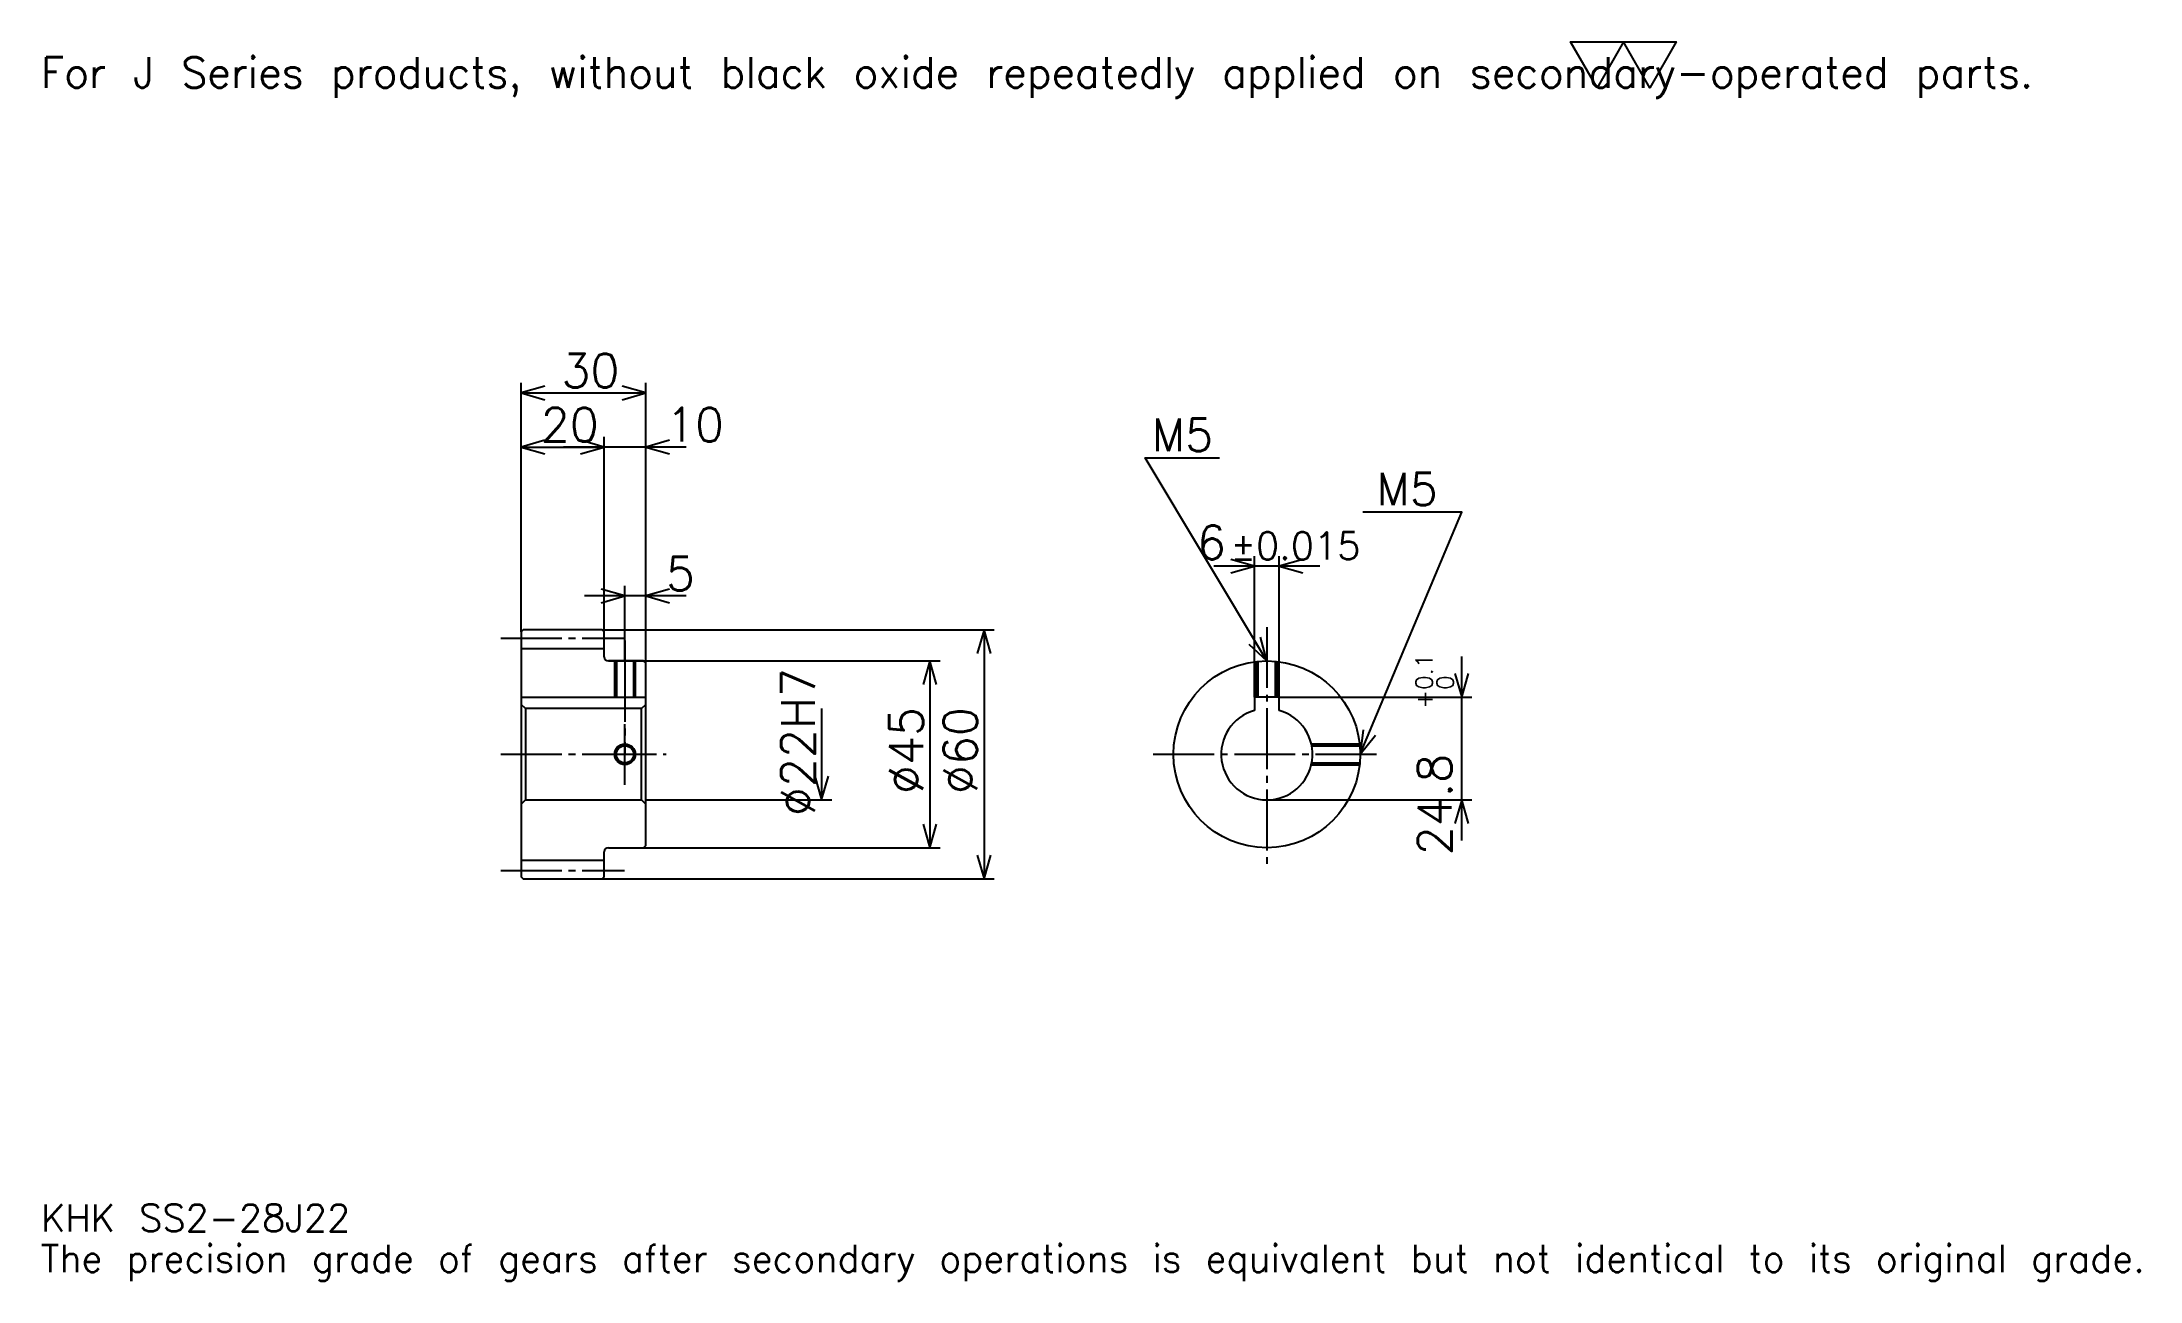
# Model space of a CAD drawing. Extents: x 17 to 522, y 6 to 304.
import ezdxf

# ---------------------------------------------------------------- set-up
doc = ezdxf.new("R2010")
doc.units = 0
doc.linetypes.add('DASHDOT', pattern=[19.565218, 14.673913, -1.630435, 1.630435, -1.630435])
doc.layers.get('0').update_dxf_attribs({"linetype": 'CONTINUOUS'})
doc.layers.add('DASHDOT', color=6, linetype='DASHDOT')
doc.styles.add('KANJI', font='TXT', dxfattribs={"bigfont": 'BIGFONT'})

msp = doc.modelspace()

# ---------------------------------------------------------------- linework, layer by layer
at = {"color": 5}
for p, q in [((132.065216, 162.880432), (132.065216, 222.391296)), ((132.065216, 219.945648), (162.065216, 219.945648)), ((162.065216, 162.880432), (162.065216, 222.391296)), ((152.065216, 162.880432), (152.065216, 209.347839)), ((132.065216, 206.902176), (152.065216, 206.902176)), ((171.847824, 206.902176), (142.282608, 206.902176)), ((324.521729, 178.206512), (298.956543, 178.206512)), ((308.739136, 146.680435), (308.739136, 180.652176)), ((314.739136, 146.680435), (314.739136, 180.652176)), ((157.065216, 162.880432), (157.065216, 173.478256)), ((171.847824, 171.032608), (147.282608, 171.032608)), ((132.065216, 162.380432), (132.065216, 162.880432)), ((151.565216, 162.880432), (162.065216, 162.880432)), ((152.065216, 162.380432), (152.065216, 162.880432)), ((157.065216, 155.380432), (157.065216, 162.880432)), ((157.065216, 155.380432), (157.065216, 162.880432)), ((162.065216, 162.880432), (246.032608, 162.880432)), ((162.065216, 154.880432), (162.065216, 162.880432)), ((243.586945, 162.880432), (243.586945, 102.880432)), ((153.065216, 155.380432), (162.065216, 155.380432)), ((162.065216, 155.380432), (232.989136, 155.380432)), ((230.543488, 155.380432), (230.543488, 110.380432)), ((358.695648, 112.097824), (358.695648, 156.463043)), ((314.739136, 146.680435), (361.141296, 146.680435)), ((204.456512, 143.880432), (204.456512, 121.880432)), ((162.065216, 121.880432), (206.902176, 121.880432)), ((311.739136, 121.880432), (361.141296, 121.880432)), ((153.065216, 110.380432), (162.065216, 110.380432)), ((162.065216, 110.380432), (232.989136, 110.380432)), ((151.565216, 102.880432), (162.065216, 102.880432)), ((162.065216, 102.880432), (246.032608, 102.880432))]:
    msp.add_line(p, q, dxfattribs=at)
at = {"color": 4}
for p, q in [((132.065216, 158.380432), (152.065216, 158.380432)), ((132.065216, 146.680435), (162.065216, 146.680435)), ((133.065216, 143.880432), (133.065216, 121.880432)), ((161.065216, 143.880432), (162.065216, 144.880432)), ((161.065216, 121.880432), (162.065216, 120.880432)), ((132.065216, 107.380432), (152.065216, 107.380432))]:
    msp.add_line(p, q, dxfattribs=at)
at = {"color": 7}
msp.add_lwpolyline([(391.304352, 293.478271), (384.945648, 304.5), (410.380432, 304.5), (404.021729, 293.478271), (397.663055, 304.5), (391.304352, 293.478271)], dxfattribs=at)
at = {"color": 5}
for points in [[(137.771744, 221.57608), (132.065216, 219.945648), (137.771744, 218.315216)], [(156.358688, 218.315216), (162.065216, 219.945648), (156.358688, 221.57608)], [(137.771744, 208.532608), (132.065216, 206.902176), (137.771744, 205.271744)], [(146.358688, 205.271744), (152.065216, 206.902176), (146.358688, 208.532608)], [(146.358688, 205.271744), (152.065216, 206.902176), (146.358688, 208.532608)], [(167.771729, 208.532608), (162.065216, 206.902176), (167.771729, 205.271744)], [(311.739136, 155.380432), (282.391296, 204.293472), (300.32608, 204.293472)], [(334.239136, 132.880432), (358.695648, 191.25), (334.891296, 191.25)], [(303.032593, 176.57608), (308.739136, 178.206512), (303.032593, 179.83696)], [(320.445679, 179.83696), (314.739136, 178.206512), (320.445679, 176.57608)], [(151.358688, 169.402176), (157.065216, 171.032608), (151.358688, 172.66304)], [(167.771729, 172.66304), (162.065216, 171.032608), (167.771729, 169.402176)], [(245.217377, 157.173904), (243.586945, 162.880432), (241.956512, 157.173904)], [(307.40506, 159.434875), (311.739136, 155.380432), (310.201233, 161.112579)], [(232.17392, 149.673904), (230.543488, 155.380432), (228.913055, 149.673904)], [(357.065216, 152.386948), (358.695648, 146.680435), (360.32608, 152.386948)], [(334.940613, 138.773697), (334.239136, 132.880432), (337.948151, 137.513565)], [(202.82608, 127.586952), (204.456512, 121.880432), (206.086945, 127.586952)], [(360.32608, 116.173912), (358.695648, 121.880432), (357.065216, 116.173912)], [(228.913055, 116.086952), (230.543488, 110.380432), (232.17392, 116.086952)], [(241.956512, 108.586952), (243.586945, 102.880432), (245.217377, 108.586952)]]:
    msp.add_lwpolyline(points, dxfattribs=at)
at = {"color": 4}
for points in [[(152.065216, 156.380432), (152.065216, 162.380432), (151.565216, 162.880432), (132.565216, 162.880432), (132.065216, 162.380432), (132.065216, 120.880432)], [(153.065216, 110.380432), (161.565216, 110.380432), (162.065216, 110.880432), (162.065216, 154.880432), (161.565216, 155.380432), (153.065216, 155.380432)], [(154.565216, 155.380432), (154.565216, 146.680435)], [(155.000214, 155.380432), (155.000214, 146.680435)], [(159.130219, 155.380432), (159.130219, 146.680435)], [(159.565216, 155.380432), (159.565216, 146.680435)], [(309.239136, 146.680435), (309.239136, 155.241119)], [(309.674133, 146.680435), (309.674133, 155.285477)], [(313.804138, 146.680435), (313.804138, 155.285477)], [(314.239136, 146.680435), (314.239136, 155.241119)], [(314.739136, 143.46344), (314.739136, 146.680435), (308.739136, 146.680435), (308.739136, 143.46344)], [(132.065216, 120.880432), (133.065216, 121.880432), (161.065216, 121.880432), (161.065216, 143.880432), (133.065216, 143.880432), (132.065216, 144.880432)], [(322.451294, 135.380432), (334.099823, 135.380432)], [(322.543579, 134.945435), (334.144165, 134.945435)], [(322.451294, 130.380432), (334.099823, 130.380432)], [(322.543579, 130.81543), (334.144165, 130.81543)], [(132.065216, 120.880432), (132.065216, 103.380432), (132.565216, 102.880432), (151.565216, 102.880432), (152.065216, 103.380432), (152.065216, 109.380432)]]:
    msp.add_lwpolyline(points, dxfattribs=at)
for centre, radius in [((311.739136, 132.880432), 22.5), ((157.065216, 132.880432), 2.065)]:
    msp.add_circle(centre, radius, dxfattribs=at)
at = {"color": 7}
msp.add_circle((157.065216, 132.880432), 2.5, dxfattribs=at)
at = {"color": 4}
for centre, radius, start, end in [((153.065216, 156.380432), 1, 180, 270), ((311.739136, 132.880432), 11, 105.82662089, 74.17337911), ((153.065216, 109.380432), 1, 90, 180)]:
    msp.add_arc(centre, radius, start, end, dxfattribs=at)
at = {"layer": 'DASHDOT', "color": 7}
for p, q in [((311.739136, 163.532608), (311.739136, 105.489128)), ((127.173912, 160.880432), (156.956512, 160.880432)), ((157.065216, 155.380432), (157.065216, 132.880432)), ((127.173912, 132.880432), (166.956512, 132.880432)), ((284.347839, 132.880432), (339.130432, 132.880432)), ((127.173912, 104.880432), (156.956512, 104.880432))]:
    msp.add_line(p, q, dxfattribs=at)
for points in [[(157.065216, 160.271729), (157.065216, 141.789124)], [(157.065216, 125.489128), (157.065216, 140.271744)], [(149.67392, 132.880432), (164.456512, 132.880432)]]:
    msp.add_lwpolyline(points, dxfattribs=at)

# ---------------------------------------------------------------- texts
at = {"color": 7, "style": 'KANJI'}
for s, height, p in [('For J Series products, without black oxide repeatedly applied on secondary-operated parts.', 7.336957, (16.304348, 293.478271)), ('30', 8.152174, (141.766296, 221.25)), ('20', 8.152174, (136.766296, 208.206512)), ('10', 8.152174, (166.956512, 208.206512)), ('M5', 7.826087, (284.021729, 205.92392)), ('M5', 7.826087, (338.152161, 192.880432)), ('6', 8.152174, (294.911438, 179.83696)), ('%%p0.015', 6.521739, (302.981079, 179.83696)), ('5', 8.152174, (166.956512, 172.33696)), ('KHK SS2-28J22', 6.521739, (16.304348, 17.934782)), ('The precision grade of gears after secondary operations is equivalent but not identical to its original grade.', 6.521739, (16.304348, 8.152174))]:
    msp.add_text(s, height=height, dxfattribs=at).set_placement(p)
for s, height, p in [('%%c22H7', 8.152174, (202.82608, 118.002716)), ('0.1', 4.076087, (351.684784, 148.406723)), ('+', 4.076087, (351.684784, 143.841492)), ('0', 4.076087, (356.739136, 148.406723)), ('%%c45', 8.152174, (228.913055, 123.301628)), ('%%c60', 8.152174, (241.956512, 123.301628)), ('24.8', 8.152174, (356.25, 108.555664))]:
    msp.add_text(s, height=height, rotation=90, dxfattribs=at).set_placement(p)

doc.saveas('drawing.dxf')
